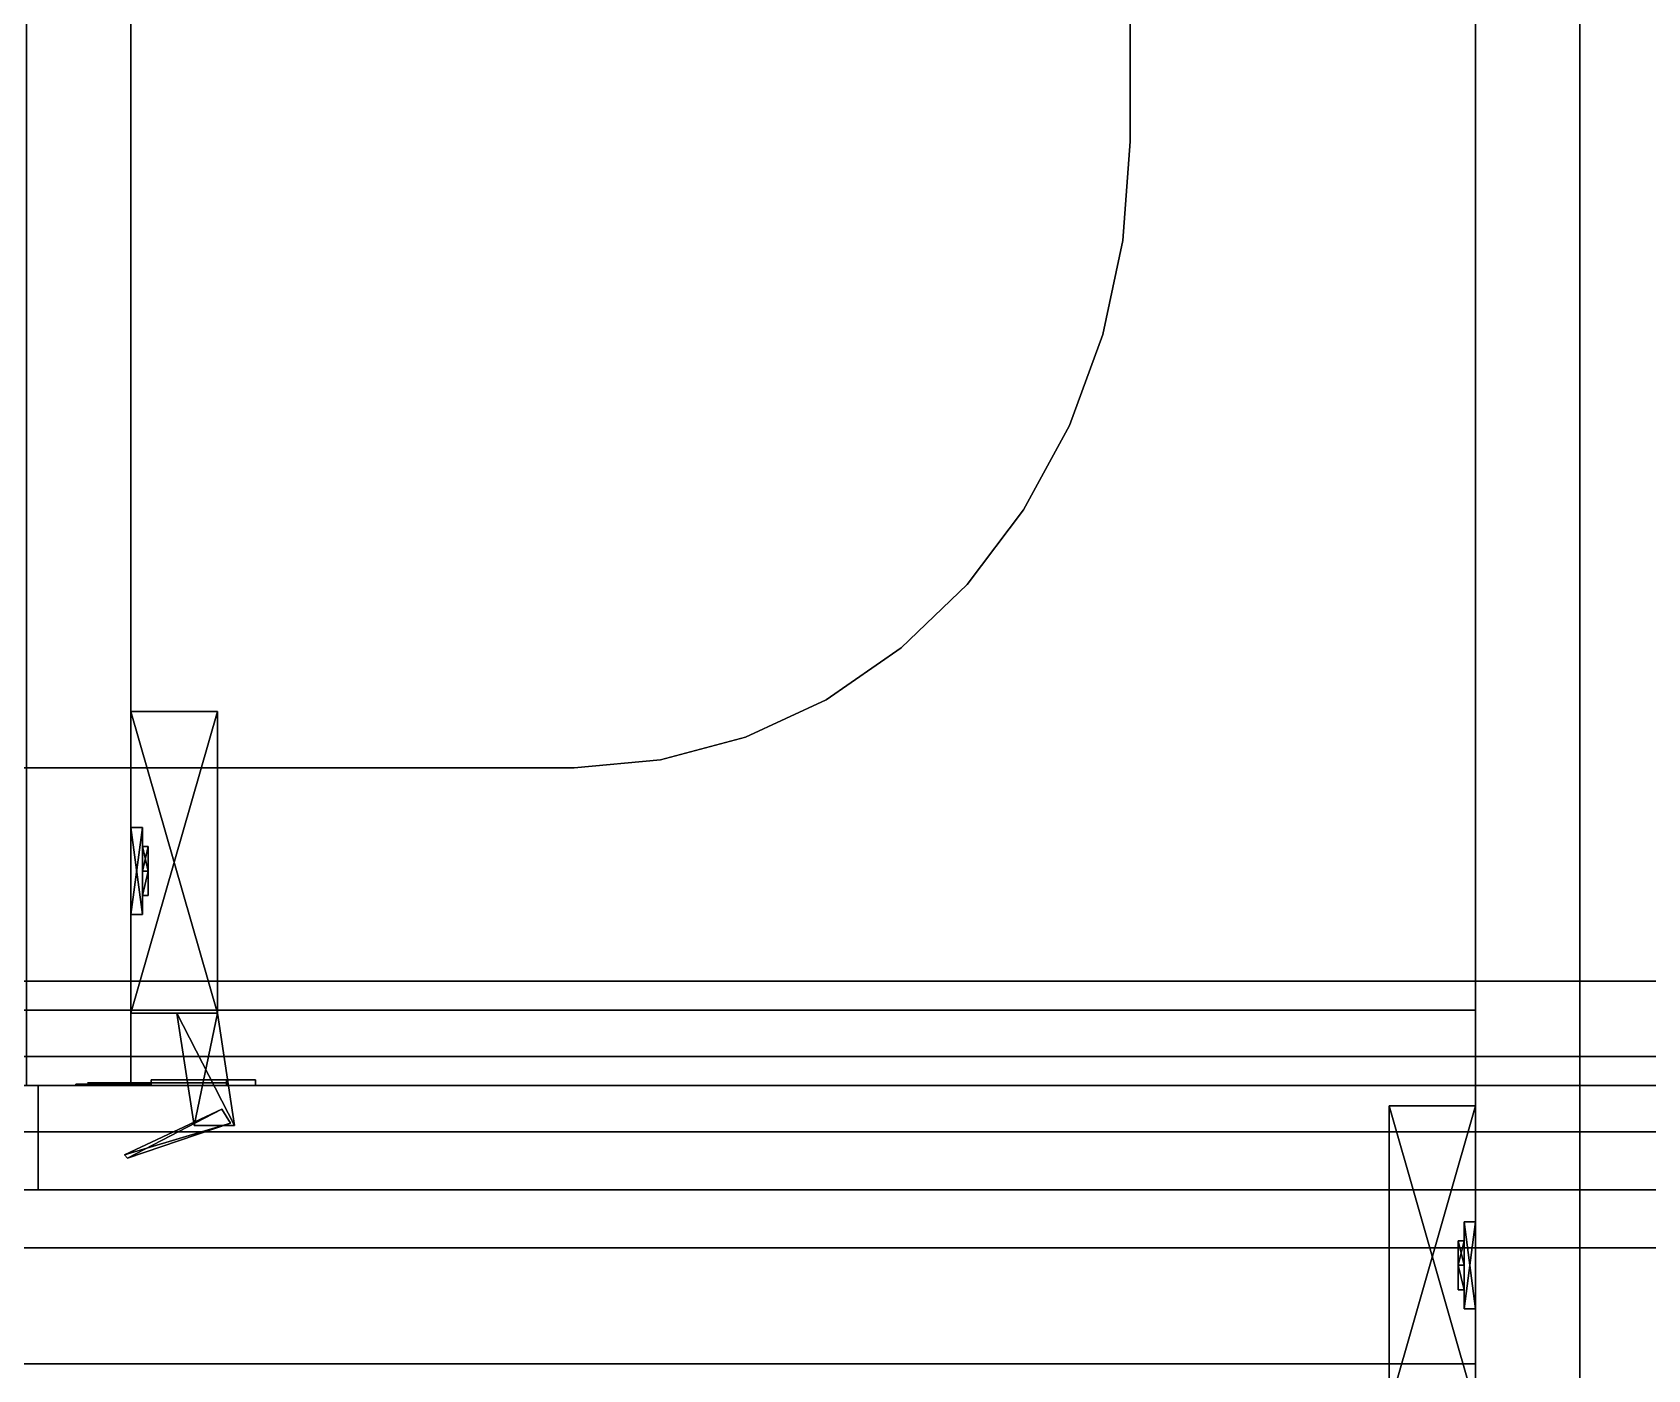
# Model space of a CAD drawing. Extents: x 0 to 6014, y -2453 to 0.
# Drawn here: x 3029 to 3307.7, y -804 to -573.3 of the extents above; entities that cross this region are included whole.
import ezdxf

# ---------------------------------------------------------------- set-up
doc = ezdxf.new("R2010")
doc.units = 0
for name, color, linetype in [('LAYER0', 7, 'CONTINUOUS'), ('LAYER1', 7, 'CONTINUOUS'), ('LAYER181', 254, 'CONTINUOUS'), ('LAYER217', 7, 'CONTINUOUS'), ('LAYER235', 7, 'CONTINUOUS'), ('LAYER236', 7, 'CONTINUOUS'), ('LAYER242', 28, 'CONTINUOUS'), ('LAYER243', 253, 'CONTINUOUS'), ('LAYER244', 28, 'CONTINUOUS'), ('LAYER245', 253, 'CONTINUOUS'), ('LAYER246', 254, 'CONTINUOUS'), ('LAYER26', 7, 'CONTINUOUS'), ('LAYER313', 254, 'CONTINUOUS'), ('LAYER315', 254, 'CONTINUOUS'), ('LAYER43', 7, 'CONTINUOUS'), ('LAYER44', 7, 'CONTINUOUS'), ('LAYER47', 253, 'CONTINUOUS'), ('LAYER49', 253, 'CONTINUOUS'), ('LAYER56', 7, 'CONTINUOUS'), ('LAYER57', 7, 'CONTINUOUS'), ('LAYER685', 7, 'CONTINUOUS'), ('LAYER686', 7, 'CONTINUOUS'), ('LAYER695', 7, 'CONTINUOUS')]:
    doc.layers.add(name, color=color, linetype=linetype)

msp = doc.modelspace()

# ---------------------------------------------------------------- linework, layer by layer
at = {"layer": 'LAYER0'}
for points, invisible_edges in [([(1510, -265), (4585, 0), (2107, -1840), (1510, -265)], 7), ([(1510, 0, 5), (2107, -1840, 5), (4585, 0, 5), (1510, 0, 5)], 3), ([(2107, -1840), (4585, 0), (2107, -2453), (2107, -1840)], 3), ([(2107, -2453), (4585, 0), (4585, -640), (2107, -2453)], 5), ([(4585, 0, 5), (2107, -1840, 5), (4585, -640, 5), (4585, 0, 5)], 3), ([(2107, -2453), (4585, -640), (6013.69, -2453), (2107, -2453)], 3), ([(2107, -1840, 5), (6013.69, -2453, 5), (4585, -640, 5), (2107, -1840, 5)], 7)]:
    msp.add_3dface(points, dxfattribs=dict(at, invisible_edges=invisible_edges))
at = {"layer": 'LAYER181', "invisible_edges": 1}
for points in [[(3646, -773, 912), (1660, -843, 912), (1660, -773, 912), (3646, -773, 912)], [(1660, -843, 912), (3646, -773, 912), (3646, -843, 912), (1660, -843, 912)], [(1660, -773, 937), (3646, -773, 912), (1660, -773, 912), (1660, -773, 937)], [(3646, -773, 912), (1660, -773, 937), (3646, -773, 937), (3646, -773, 912)], [(3646, -843, 937), (1660, -773, 937), (1660, -843, 937), (3646, -843, 937)], [(1660, -773, 937), (3646, -843, 937), (3646, -773, 937), (1660, -773, 937)]]:
    msp.add_3dface(points, dxfattribs=at)
at = {"layer": 'LAYER217', "invisible_edges": 1}
for points in [[(3028, -150, 1943), (3046, -755, 1943), (3028, -755, 1943), (3028, -150, 1943)], [(3046, -755, 1943), (3028, -150, 1943), (3046, -150, 1943), (3046, -755, 1943)], [(3046, -150, 2293), (3028, -755, 2293), (3046, -755, 2293), (3046, -150, 2293)], [(3028, -755, 2293), (3046, -150, 2293), (3028, -150, 2293), (3028, -755, 2293)], [(3046, -150, 2293), (3046, -755, 1943), (3046, -150, 1943), (3046, -150, 2293)], [(3046, -755, 1943), (3046, -150, 2293), (3046, -755, 2293), (3046, -755, 1943)], [(3028, -755, 2293), (3046, -755, 1943), (3046, -755, 2293), (3028, -755, 2293)], [(3046, -755, 1943), (3028, -755, 2293), (3028, -755, 1943), (3046, -755, 1943)]]:
    msp.add_3dface(points, dxfattribs=at)
at = {"layer": 'LAYER235', "invisible_edges": 1}
for points in [[(3628, -150, 1944), (3046, -755, 1944), (3046, -150, 1944), (3628, -150, 1944)], [(3046, -755, 1944), (3628, -150, 1944), (3628, -755, 1944), (3046, -755, 1944)], [(3046, -150, 1962), (3046, -755, 1944), (3046, -755, 1962), (3046, -150, 1962)], [(3046, -755, 1944), (3046, -150, 1962), (3046, -150, 1944), (3046, -755, 1944)], [(3628, -755, 1962), (3046, -150, 1962), (3046, -755, 1962), (3628, -755, 1962)], [(3046, -150, 1962), (3628, -755, 1962), (3628, -150, 1962), (3046, -150, 1962)], [(3628, -755, 1962), (3046, -755, 1944), (3628, -755, 1944), (3628, -755, 1962)], [(3046, -755, 1944), (3628, -755, 1962), (3046, -755, 1962), (3046, -755, 1944)]]:
    msp.add_3dface(points, dxfattribs=at)
at = {"layer": 'LAYER236', "invisible_edges": 1}
for points in [[(3046, -150, 2292), (3628, -755, 2292), (3628, -150, 2292), (3046, -150, 2292)], [(3628, -755, 2292), (3046, -150, 2292), (3046, -755, 2292), (3628, -755, 2292)], [(3046, -150, 2292), (3046, -755, 2274), (3046, -755, 2292), (3046, -150, 2292)], [(3046, -755, 2274), (3046, -150, 2292), (3046, -150, 2274), (3046, -755, 2274)], [(3046, -755, 2274), (3628, -150, 2274), (3628, -755, 2274), (3046, -755, 2274)], [(3628, -150, 2274), (3046, -755, 2274), (3046, -150, 2274), (3628, -150, 2274)], [(3046, -755, 2274), (3628, -755, 2292), (3046, -755, 2292), (3046, -755, 2274)], [(3628, -755, 2292), (3046, -755, 2274), (3628, -755, 2274), (3628, -755, 2292)]]:
    msp.add_3dface(points, dxfattribs=at)
at = {"layer": 'LAYER242'}
for points, invisible_edges in [([(3037.49, -754.75, 2041.025), (3036.5, -754.75, 2046), (3038.5, -754.75, 2046), (3038.5, -754.75, 2040.5)], 10), ([(3036.5, -754.75, 2046), (3037.49, -754.75, 2050.975), (3038.5, -754.75, 2051.5), (3038.5, -754.75, 2046)], 10), ([(3040.308, -754.75, 2036.808), (3037.49, -754.75, 2041.025), (3038.5, -754.75, 2040.5), (3042, -754.75, 2040.5)], 10), ([(3037.49, -754.75, 2050.975), (3040.308, -754.75, 2055.192), (3042, -754.75, 2051.5), (3038.5, -754.75, 2051.5)], 10), ([(3038.5, -754.5, 2051.5), (3038.5, -754.5, 2040.5), (3045.5, -754.5, 2040.5), (3045.291, -754.5, 2051.317)], 4), ([(3044.525, -754.75, 2033.99), (3040.308, -754.75, 2036.808), (3042, -754.75, 2040.5), (3045.5, -754.75, 2040.5)], 10), ([(3040.308, -754.75, 2055.192), (3044.525, -754.75, 2058.01), (3045.5, -754.75, 2051.5), (3042, -754.75, 2051.5)], 10), ([(3049.5, -754.75, 2033), (3044.525, -754.75, 2033.99), (3045.5, -754.75, 2040.5), (3049.5, -754.75, 2037)], 2), ([(3044.525, -754.75, 2058.01), (3049.5, -754.75, 2059), (3049.5, -754.75, 2055), (3045.5, -754.75, 2051.5)], 8), ([(3045.291, -754.5, 2051.317), (3045.5, -754.5, 2040.5), (3049.5, -754.5, 2037), (3049.5, -754.5, 2055)], 5), ([(3067.5, -754, 2025), (3062.5, -754, 2037), (3049.5, -754, 2037), (3049.5, -754, 2025)], 1), ([(3067.5, -754, 2067), (3062.5, -754, 2055), (3049.5, -754, 2055), (3049.5, -754, 2067)], 1), ([(3049.5, -754.5, 2055), (3049.5, -754.5, 2037), (3062.5, -754.5, 2037), (3062.5, -754.5, 2055)], 1), ([(3067.5, -754, 2067), (3067.5, -754, 2025), (3062.5, -754, 2037), (3062.5, -754, 2055)], 10)]:
    msp.add_3dface(points, dxfattribs=dict(at, invisible_edges=invisible_edges))
for points in [[(3067.5, -754, 2025), (3049.5, -754, 2025), (3049.5, -754, 2025), (3067.5, -754, 2025)], [(3067.5, -754, 2067), (3049.5, -754, 2067), (3049.5, -754, 2067), (3067.5, -754, 2067)], [(3062.5, -754, 2037), (3062.5, -755, 2037), (3049.5, -755, 2037), (3049.5, -754, 2037)], [(3049.5, -754, 2037), (3049.5, -755, 2037), (3049.5, -755, 2025), (3049.5, -754, 2025)], [(3049.5, -754, 2025), (3049.5, -755, 2025), (3067.5, -755, 2025), (3067.5, -754, 2025)], [(3062.5, -754, 2055), (3062.5, -755, 2055), (3049.5, -755, 2055), (3049.5, -754, 2055)], [(3049.5, -754, 2055), (3049.5, -755, 2055), (3049.5, -755, 2067), (3049.5, -754, 2067)], [(3049.5, -754, 2067), (3049.5, -755, 2067), (3067.5, -755, 2067), (3067.5, -754, 2067)], [(3049.5, -755, 2037), (3049.5, -755, 2025), (3049.5, -755, 2037)], [(3049.5, -755, 2055), (3049.5, -755, 2067), (3049.5, -755, 2055)], [(3067.5, -755, 2025), (3049.5, -755, 2025), (3049.5, -755, 2067), (3067.5, -755, 2067)], [(3062.5, -754, 2037), (3062.5, -755, 2037), (3062.5, -755, 2055), (3062.5, -754, 2055)], [(3062.5, -755, 2037), (3062.5, -755, 2055), (3062.5, -755, 2037)], [(3067.5, -754, 2067), (3067.5, -755, 2067), (3067.5, -754, 2067)], [(3067.5, -755, 2025), (3067.5, -755, 2067), (3067.5, -754, 2067), (3067.5, -754, 2025)]]:
    msp.add_3dface(points, dxfattribs=at)
at = {"layer": 'LAYER243'}
for points in [[(3046, -690.5, 2039.217), (3060.921, -742.5, 2039.217), (3046, -742.5, 2039.217), (3046, -690.5, 2039.217)], [(3060.921, -690.5, 2039.217), (3060.921, -742.5, 2039.217), (3046, -690.5, 2039.217), (3060.921, -690.5, 2039.217)], [(3046, -690.5, 2052.783), (3060.921, -690.5, 2039.217), (3046, -690.5, 2039.217), (3046, -690.5, 2052.783)], [(3060.921, -690.5, 2052.783), (3060.921, -690.5, 2039.217), (3046, -690.5, 2052.783), (3060.921, -690.5, 2052.783)], [(3046, -742.5, 2052.783), (3060.921, -690.5, 2052.783), (3046, -690.5, 2052.783), (3046, -742.5, 2052.783)], [(3060.921, -742.5, 2052.783), (3060.921, -690.5, 2052.783), (3046, -742.5, 2052.783), (3060.921, -742.5, 2052.783)], [(3060.921, -690.5, 2039.217), (3060.921, -742.5, 2052.783), (3060.921, -742.5, 2039.217), (3060.921, -690.5, 2039.217)], [(3060.921, -690.5, 2052.783), (3060.921, -742.5, 2052.783), (3060.921, -690.5, 2039.217), (3060.921, -690.5, 2052.783)], [(3046, -710.5, 2072), (3046, -725.5, 2072), (3047.99, -725.5, 2072), (3046, -710.5, 2072)], [(3047.99, -710.5, 2072), (3046, -710.5, 2072), (3047.99, -725.5, 2072), (3047.99, -710.5, 2072)], [(3046, -710.5, 2020), (3046, -710.5, 2072), (3047.99, -710.5, 2072), (3046, -710.5, 2020)], [(3047.99, -710.5, 2020), (3046, -710.5, 2020), (3047.99, -710.5, 2072), (3047.99, -710.5, 2020)], [(3046, -725.5, 2020), (3046, -710.5, 2020), (3047.99, -710.5, 2020), (3046, -725.5, 2020)], [(3047.99, -725.5, 2020), (3046, -725.5, 2020), (3047.99, -710.5, 2020), (3047.99, -725.5, 2020)], [(3047.99, -710.5, 2072), (3047.99, -725.5, 2072), (3047.99, -725.5, 2020), (3047.99, -710.5, 2072)], [(3047.99, -710.5, 2020), (3047.99, -710.5, 2072), (3047.99, -725.5, 2020), (3047.99, -710.5, 2020)], [(3047.99, -718, 2059.291), (3048.984, -713.7573, 2064.087), (3048.984, -718, 2059.291), (3047.99, -718, 2059.291)], [(3047.99, -713.7573, 2064.087), (3048.984, -713.7573, 2064.087), (3047.99, -718, 2059.291), (3047.99, -713.7573, 2064.087)], [(3047.99, -713.7573, 2064.087), (3048.984, -718, 2068.883), (3048.984, -713.7573, 2064.087), (3047.99, -713.7573, 2064.087)], [(3047.99, -718, 2068.883), (3048.984, -718, 2068.883), (3047.99, -713.7573, 2064.087), (3047.99, -718, 2068.883)], [(3047.99, -718, 2059.291), (3047.99, -713.7573, 2064.087), (3047.99, -718, 2068.883), (3047.99, -718, 2059.291)], [(3047.99, -718, 2023.117), (3048.984, -713.7573, 2027.913), (3048.984, -718, 2023.117), (3047.99, -718, 2023.117)], [(3047.99, -713.7573, 2027.913), (3048.984, -713.7573, 2027.913), (3047.99, -718, 2023.117), (3047.99, -713.7573, 2027.913)], [(3047.99, -713.7573, 2027.913), (3048.984, -718, 2032.709), (3048.984, -713.7573, 2027.913), (3047.99, -713.7573, 2027.913)], [(3047.99, -718, 2032.709), (3048.984, -718, 2032.709), (3047.99, -713.7573, 2027.913), (3047.99, -718, 2032.709)], [(3047.99, -718, 2023.117), (3047.99, -713.7573, 2027.913), (3047.99, -718, 2032.709), (3047.99, -718, 2023.117)], [(3048.984, -722.2427, 2064.087), (3048.984, -713.7573, 2064.087), (3048.984, -718, 2068.883), (3048.984, -722.2427, 2064.087)], [(3048.984, -718, 2059.291), (3048.984, -713.7573, 2064.087), (3048.984, -722.2427, 2064.087), (3048.984, -718, 2059.291)], [(3048.984, -722.2427, 2027.913), (3048.984, -713.7573, 2027.913), (3048.984, -718, 2032.709), (3048.984, -722.2427, 2027.913)], [(3048.984, -718, 2023.117), (3048.984, -713.7573, 2027.913), (3048.984, -722.2427, 2027.913), (3048.984, -718, 2023.117)], [(3047.99, -722.2427, 2064.087), (3048.984, -718, 2059.291), (3048.984, -722.2427, 2064.087), (3047.99, -722.2427, 2064.087)], [(3047.99, -718, 2059.291), (3048.984, -718, 2059.291), (3047.99, -722.2427, 2064.087), (3047.99, -718, 2059.291)], [(3047.99, -722.2427, 2064.087), (3047.99, -718, 2059.291), (3047.99, -718, 2068.883), (3047.99, -722.2427, 2064.087)], [(3047.99, -722.2427, 2064.087), (3048.984, -718, 2068.883), (3047.99, -718, 2068.883), (3047.99, -722.2427, 2064.087)], [(3048.984, -722.2427, 2064.087), (3048.984, -718, 2068.883), (3047.99, -722.2427, 2064.087), (3048.984, -722.2427, 2064.087)], [(3047.99, -722.2427, 2027.913), (3048.984, -718, 2023.117), (3048.984, -722.2427, 2027.913), (3047.99, -722.2427, 2027.913)], [(3047.99, -718, 2023.117), (3048.984, -718, 2023.117), (3047.99, -722.2427, 2027.913), (3047.99, -718, 2023.117)], [(3047.99, -722.2427, 2027.913), (3047.99, -718, 2023.117), (3047.99, -718, 2032.709), (3047.99, -722.2427, 2027.913)], [(3047.99, -722.2427, 2027.913), (3048.984, -718, 2032.709), (3047.99, -718, 2032.709), (3047.99, -722.2427, 2027.913)], [(3048.984, -722.2427, 2027.913), (3048.984, -718, 2032.709), (3047.99, -722.2427, 2027.913), (3048.984, -722.2427, 2027.913)], [(3047.99, -725.5, 2072), (3046, -725.5, 2072), (3046, -725.5, 2020), (3047.99, -725.5, 2072)], [(3047.99, -725.5, 2020), (3047.99, -725.5, 2072), (3046, -725.5, 2020), (3047.99, -725.5, 2020)], [(3053.958, -742.5, 2039.217), (3063.906, -761.8654, 2039.217), (3056.942, -761.8654, 2039.217), (3053.958, -742.5, 2039.217)], [(3060.921, -742.5, 2039.217), (3063.906, -761.8654, 2039.217), (3053.958, -742.5, 2039.217), (3060.921, -742.5, 2039.217)], [(3056.942, -761.8654, 2052.783), (3060.921, -742.5, 2052.783), (3053.958, -742.5, 2052.783), (3056.942, -761.8654, 2052.783)], [(3063.906, -761.8654, 2052.783), (3060.921, -742.5, 2052.783), (3056.942, -761.8654, 2052.783), (3063.906, -761.8654, 2052.783)], [(3060.921, -742.5, 2039.217), (3063.906, -761.8654, 2052.783), (3063.906, -761.8654, 2039.217), (3060.921, -742.5, 2039.217)], [(3060.921, -742.5, 2052.783), (3063.906, -761.8654, 2052.783), (3060.921, -742.5, 2039.217), (3060.921, -742.5, 2052.783)], [(3061.692, -759.0753, 2040.348), (3045.409, -767.5, 2040.348), (3044.918, -766.9226, 2040.348), (3061.692, -759.0753, 2040.348)], [(3044.918, -766.9226, 2051.652), (3063.182, -761.4556, 2051.652), (3061.692, -759.0753, 2051.652), (3044.918, -766.9226, 2051.652)], [(3063.182, -761.4556, 2040.348), (3045.409, -767.5, 2040.348), (3061.692, -759.0753, 2040.348), (3063.182, -761.4556, 2040.348)], [(3045.409, -767.5, 2051.652), (3063.182, -761.4556, 2051.652), (3044.918, -766.9226, 2051.652), (3045.409, -767.5, 2051.652)], [(3063.182, -761.4556, 2040.348), (3045.409, -767.5, 2051.652), (3045.409, -767.5, 2040.348), (3063.182, -761.4556, 2040.348)], [(3063.182, -761.4556, 2051.652), (3045.409, -767.5, 2051.652), (3063.182, -761.4556, 2040.348), (3063.182, -761.4556, 2051.652)]]:
    msp.add_3dface(points, dxfattribs=at)
at = {"layer": 'LAYER244'}
for points, invisible_edges in [([(3037.49, -754.75, 2185.025), (3036.5, -754.75, 2190), (3038.5, -754.75, 2190), (3038.5, -754.75, 2184.5)], 10), ([(3036.5, -754.75, 2190), (3037.49, -754.75, 2194.975), (3038.5, -754.75, 2195.5), (3038.5, -754.75, 2190)], 10), ([(3040.308, -754.75, 2180.808), (3037.49, -754.75, 2185.025), (3038.5, -754.75, 2184.5), (3042, -754.75, 2184.5)], 10), ([(3037.49, -754.75, 2194.975), (3040.308, -754.75, 2199.192), (3042, -754.75, 2195.5), (3038.5, -754.75, 2195.5)], 10), ([(3038.5, -754.5, 2195.5), (3038.5, -754.5, 2184.5), (3045.5, -754.5, 2184.5), (3045.291, -754.5, 2195.317)], 4), ([(3044.525, -754.75, 2177.99), (3040.308, -754.75, 2180.808), (3042, -754.75, 2184.5), (3045.5, -754.75, 2184.5)], 10), ([(3040.308, -754.75, 2199.192), (3044.525, -754.75, 2202.01), (3045.5, -754.75, 2195.5), (3042, -754.75, 2195.5)], 10), ([(3049.5, -754.75, 2177), (3044.525, -754.75, 2177.99), (3045.5, -754.75, 2184.5), (3049.5, -754.75, 2181)], 2), ([(3044.525, -754.75, 2202.01), (3049.5, -754.75, 2203), (3049.5, -754.75, 2199), (3045.5, -754.75, 2195.5)], 8), ([(3045.291, -754.5, 2195.317), (3045.5, -754.5, 2184.5), (3049.5, -754.5, 2181), (3049.5, -754.5, 2199)], 5), ([(3067.5, -754, 2169), (3062.5, -754, 2181), (3049.5, -754, 2181), (3049.5, -754, 2169)], 1), ([(3067.5, -754, 2211), (3062.5, -754, 2199), (3049.5, -754, 2199), (3049.5, -754, 2211)], 1), ([(3049.5, -754.5, 2199), (3049.5, -754.5, 2181), (3062.5, -754.5, 2181), (3062.5, -754.5, 2199)], 1), ([(3067.5, -754, 2211), (3067.5, -754, 2169), (3062.5, -754, 2181), (3062.5, -754, 2199)], 10)]:
    msp.add_3dface(points, dxfattribs=dict(at, invisible_edges=invisible_edges))
for points in [[(3067.5, -754, 2169), (3049.5, -754, 2169), (3049.5, -754, 2169), (3067.5, -754, 2169)], [(3067.5, -754, 2211), (3049.5, -754, 2211), (3049.5, -754, 2211), (3067.5, -754, 2211)], [(3062.5, -754, 2181), (3062.5, -755, 2181), (3049.5, -755, 2181), (3049.5, -754, 2181)], [(3049.5, -754, 2181), (3049.5, -755, 2181), (3049.5, -755, 2169), (3049.5, -754, 2169)], [(3049.5, -754, 2169), (3049.5, -755, 2169), (3067.5, -755, 2169), (3067.5, -754, 2169)], [(3062.5, -754, 2199), (3062.5, -755, 2199), (3049.5, -755, 2199), (3049.5, -754, 2199)], [(3049.5, -754, 2199), (3049.5, -755, 2199), (3049.5, -755, 2211), (3049.5, -754, 2211)], [(3049.5, -754, 2211), (3049.5, -755, 2211), (3067.5, -755, 2211), (3067.5, -754, 2211)], [(3049.5, -755, 2181), (3049.5, -755, 2169), (3049.5, -755, 2181)], [(3049.5, -755, 2199), (3049.5, -755, 2211), (3049.5, -755, 2199)], [(3067.5, -755, 2169), (3049.5, -755, 2169), (3049.5, -755, 2211), (3067.5, -755, 2211)], [(3062.5, -754, 2181), (3062.5, -755, 2181), (3062.5, -755, 2199), (3062.5, -754, 2199)], [(3062.5, -755, 2181), (3062.5, -755, 2199), (3062.5, -755, 2181)], [(3067.5, -754, 2211), (3067.5, -755, 2211), (3067.5, -754, 2211)], [(3067.5, -755, 2169), (3067.5, -755, 2211), (3067.5, -754, 2211), (3067.5, -754, 2169)]]:
    msp.add_3dface(points, dxfattribs=at)
at = {"layer": 'LAYER245'}
for points in [[(3046, -690.5, 2183.217), (3060.921, -742.5, 2183.217), (3046, -742.5, 2183.217), (3046, -690.5, 2183.217)], [(3060.921, -690.5, 2183.217), (3060.921, -742.5, 2183.217), (3046, -690.5, 2183.217), (3060.921, -690.5, 2183.217)], [(3046, -690.5, 2196.783), (3060.921, -690.5, 2183.217), (3046, -690.5, 2183.217), (3046, -690.5, 2196.783)], [(3060.921, -690.5, 2196.783), (3060.921, -690.5, 2183.217), (3046, -690.5, 2196.783), (3060.921, -690.5, 2196.783)], [(3046, -742.5, 2196.783), (3060.921, -690.5, 2196.783), (3046, -690.5, 2196.783), (3046, -742.5, 2196.783)], [(3060.921, -742.5, 2196.783), (3060.921, -690.5, 2196.783), (3046, -742.5, 2196.783), (3060.921, -742.5, 2196.783)], [(3060.921, -690.5, 2183.217), (3060.921, -742.5, 2196.783), (3060.921, -742.5, 2183.217), (3060.921, -690.5, 2183.217)], [(3060.921, -690.5, 2196.783), (3060.921, -742.5, 2196.783), (3060.921, -690.5, 2183.217), (3060.921, -690.5, 2196.783)], [(3046, -710.5, 2216), (3046, -725.5, 2216), (3047.99, -725.5, 2216), (3046, -710.5, 2216)], [(3047.99, -710.5, 2216), (3046, -710.5, 2216), (3047.99, -725.5, 2216), (3047.99, -710.5, 2216)], [(3046, -710.5, 2164), (3046, -710.5, 2216), (3047.99, -710.5, 2216), (3046, -710.5, 2164)], [(3047.99, -710.5, 2164), (3046, -710.5, 2164), (3047.99, -710.5, 2216), (3047.99, -710.5, 2164)], [(3046, -725.5, 2164), (3046, -710.5, 2164), (3047.99, -710.5, 2164), (3046, -725.5, 2164)], [(3047.99, -725.5, 2164), (3046, -725.5, 2164), (3047.99, -710.5, 2164), (3047.99, -725.5, 2164)], [(3047.99, -710.5, 2216), (3047.99, -725.5, 2216), (3047.99, -725.5, 2164), (3047.99, -710.5, 2216)], [(3047.99, -710.5, 2164), (3047.99, -710.5, 2216), (3047.99, -725.5, 2164), (3047.99, -710.5, 2164)], [(3047.99, -718, 2203.291), (3048.984, -713.7573, 2208.087), (3048.984, -718, 2203.291), (3047.99, -718, 2203.291)], [(3047.99, -713.7573, 2208.087), (3048.984, -713.7573, 2208.087), (3047.99, -718, 2203.291), (3047.99, -713.7573, 2208.087)], [(3047.99, -713.7573, 2208.087), (3048.984, -718, 2212.883), (3048.984, -713.7573, 2208.087), (3047.99, -713.7573, 2208.087)], [(3047.99, -718, 2212.883), (3048.984, -718, 2212.883), (3047.99, -713.7573, 2208.087), (3047.99, -718, 2212.883)], [(3047.99, -718, 2203.291), (3047.99, -713.7573, 2208.087), (3047.99, -718, 2212.883), (3047.99, -718, 2203.291)], [(3047.99, -718, 2167.117), (3048.984, -713.7573, 2171.913), (3048.984, -718, 2167.117), (3047.99, -718, 2167.117)], [(3047.99, -713.7573, 2171.913), (3048.984, -713.7573, 2171.913), (3047.99, -718, 2167.117), (3047.99, -713.7573, 2171.913)], [(3047.99, -713.7573, 2171.913), (3048.984, -718, 2176.709), (3048.984, -713.7573, 2171.913), (3047.99, -713.7573, 2171.913)], [(3047.99, -718, 2176.709), (3048.984, -718, 2176.709), (3047.99, -713.7573, 2171.913), (3047.99, -718, 2176.709)], [(3047.99, -718, 2167.117), (3047.99, -713.7573, 2171.913), (3047.99, -718, 2176.709), (3047.99, -718, 2167.117)], [(3048.984, -722.2427, 2208.087), (3048.984, -713.7573, 2208.087), (3048.984, -718, 2212.883), (3048.984, -722.2427, 2208.087)], [(3048.984, -718, 2203.291), (3048.984, -713.7573, 2208.087), (3048.984, -722.2427, 2208.087), (3048.984, -718, 2203.291)], [(3048.984, -722.2427, 2171.913), (3048.984, -713.7573, 2171.913), (3048.984, -718, 2176.709), (3048.984, -722.2427, 2171.913)], [(3048.984, -718, 2167.117), (3048.984, -713.7573, 2171.913), (3048.984, -722.2427, 2171.913), (3048.984, -718, 2167.117)], [(3047.99, -722.2427, 2208.087), (3048.984, -718, 2203.291), (3048.984, -722.2427, 2208.087), (3047.99, -722.2427, 2208.087)], [(3047.99, -718, 2203.291), (3048.984, -718, 2203.291), (3047.99, -722.2427, 2208.087), (3047.99, -718, 2203.291)], [(3047.99, -722.2427, 2208.087), (3047.99, -718, 2203.291), (3047.99, -718, 2212.883), (3047.99, -722.2427, 2208.087)], [(3047.99, -722.2427, 2208.087), (3048.984, -718, 2212.883), (3047.99, -718, 2212.883), (3047.99, -722.2427, 2208.087)], [(3048.984, -722.2427, 2208.087), (3048.984, -718, 2212.883), (3047.99, -722.2427, 2208.087), (3048.984, -722.2427, 2208.087)], [(3047.99, -722.2427, 2171.913), (3048.984, -718, 2167.117), (3048.984, -722.2427, 2171.913), (3047.99, -722.2427, 2171.913)], [(3047.99, -718, 2167.117), (3048.984, -718, 2167.117), (3047.99, -722.2427, 2171.913), (3047.99, -718, 2167.117)], [(3047.99, -722.2427, 2171.913), (3047.99, -718, 2167.117), (3047.99, -718, 2176.709), (3047.99, -722.2427, 2171.913)], [(3047.99, -722.2427, 2171.913), (3048.984, -718, 2176.709), (3047.99, -718, 2176.709), (3047.99, -722.2427, 2171.913)], [(3048.984, -722.2427, 2171.913), (3048.984, -718, 2176.709), (3047.99, -722.2427, 2171.913), (3048.984, -722.2427, 2171.913)], [(3047.99, -725.5, 2216), (3046, -725.5, 2216), (3046, -725.5, 2164), (3047.99, -725.5, 2216)], [(3047.99, -725.5, 2164), (3047.99, -725.5, 2216), (3046, -725.5, 2164), (3047.99, -725.5, 2164)], [(3053.958, -742.5, 2183.217), (3063.906, -761.8654, 2183.217), (3056.942, -761.8654, 2183.217), (3053.958, -742.5, 2183.217)], [(3060.921, -742.5, 2183.217), (3063.906, -761.8654, 2183.217), (3053.958, -742.5, 2183.217), (3060.921, -742.5, 2183.217)], [(3056.942, -761.8654, 2196.783), (3060.921, -742.5, 2196.783), (3053.958, -742.5, 2196.783), (3056.942, -761.8654, 2196.783)], [(3063.906, -761.8654, 2196.783), (3060.921, -742.5, 2196.783), (3056.942, -761.8654, 2196.783), (3063.906, -761.8654, 2196.783)], [(3060.921, -742.5, 2183.217), (3063.906, -761.8654, 2196.783), (3063.906, -761.8654, 2183.217), (3060.921, -742.5, 2183.217)], [(3060.921, -742.5, 2196.783), (3063.906, -761.8654, 2196.783), (3060.921, -742.5, 2183.217), (3060.921, -742.5, 2196.783)], [(3061.692, -759.0753, 2184.348), (3045.409, -767.5, 2184.348), (3044.918, -766.9226, 2184.348), (3061.692, -759.0753, 2184.348)], [(3044.918, -766.9226, 2195.652), (3063.182, -761.4556, 2195.652), (3061.692, -759.0753, 2195.652), (3044.918, -766.9226, 2195.652)], [(3063.182, -761.4556, 2184.348), (3045.409, -767.5, 2184.348), (3061.692, -759.0753, 2184.348), (3063.182, -761.4556, 2184.348)], [(3045.409, -767.5, 2195.652), (3063.182, -761.4556, 2195.652), (3044.918, -766.9226, 2195.652), (3045.409, -767.5, 2195.652)], [(3063.182, -761.4556, 2184.348), (3045.409, -767.5, 2195.652), (3045.409, -767.5, 2184.348), (3063.182, -761.4556, 2184.348)], [(3063.182, -761.4556, 2195.652), (3045.409, -767.5, 2195.652), (3063.182, -761.4556, 2184.348), (3063.182, -761.4556, 2195.652)]]:
    msp.add_3dface(points, dxfattribs=at)
at = {"layer": 'LAYER246', "invisible_edges": 1}
for points in [[(3335.5, -755, 1918), (3030, -755, 2290), (3335.5, -755, 2290), (3335.5, -755, 1918)], [(3030, -755, 2290), (3335.5, -755, 1918), (3030, -755, 1918), (3030, -755, 2290)], [(3335.5, -755, 1918), (3030, -773, 1918), (3030, -755, 1918), (3335.5, -755, 1918)], [(3030, -773, 1918), (3335.5, -755, 1918), (3335.5, -773, 1918), (3030, -773, 1918)], [(3030, -773, 1918), (3030, -755, 2290), (3030, -755, 1918), (3030, -773, 1918)], [(3030, -755, 2290), (3030, -773, 1918), (3030, -773, 2290), (3030, -755, 2290)], [(3335.5, -773, 2290), (3030, -755, 2290), (3030, -773, 2290), (3335.5, -773, 2290)], [(3030, -755, 2290), (3335.5, -773, 2290), (3335.5, -755, 2290), (3030, -755, 2290)], [(3030, -773, 1918), (3335.5, -773, 2290), (3030, -773, 2290), (3030, -773, 1918)], [(3335.5, -773, 2290), (3030, -773, 1918), (3335.5, -773, 1918), (3335.5, -773, 2290)]]:
    msp.add_3dface(points, dxfattribs=at)
at = {"layer": 'LAYER26', "invisible_edges": 1}
for points in [[(3278, -150, 153), (3278, -823, 910), (3278, -150, 910), (3278, -150, 153)], [(3278, -823, 910), (3278, -150, 153), (3278, -823, 153), (3278, -823, 910)], [(3278, -150, 153), (3296, -823, 153), (3278, -823, 153), (3278, -150, 153)], [(3296, -823, 153), (3278, -150, 153), (3296, -150, 153), (3296, -823, 153)], [(3296, -150, 910), (3278, -823, 910), (3296, -823, 910), (3296, -150, 910)], [(3278, -823, 910), (3296, -150, 910), (3278, -150, 910), (3278, -823, 910)], [(3296, -823, 153), (3296, -150, 910), (3296, -823, 910), (3296, -823, 153)], [(3296, -150, 910), (3296, -823, 153), (3296, -150, 153), (3296, -150, 910)]]:
    msp.add_3dface(points, dxfattribs=at)
at = {"layer": 'LAYER313', "invisible_edges": 1}
for points in [[(3650, -737, 2363), (1678, -737, 2293), (1678, -737, 2363), (3650, -737, 2363)], [(1678, -737, 2293), (3650, -737, 2363), (3650, -737, 2293), (1678, -737, 2293)], [(3650, -755, 2293), (1678, -737, 2293), (3650, -737, 2293), (3650, -755, 2293)], [(1678, -737, 2293), (3650, -755, 2293), (1678, -755, 2293), (1678, -737, 2293)], [(1678, -755, 2363), (3650, -737, 2363), (1678, -737, 2363), (1678, -755, 2363)], [(3650, -737, 2363), (1678, -755, 2363), (3650, -755, 2363), (3650, -737, 2363)], [(3650, -755, 2293), (1678, -755, 2363), (1678, -755, 2293), (3650, -755, 2293)], [(1678, -755, 2363), (3650, -755, 2293), (3650, -755, 2363), (1678, -755, 2363)]]:
    msp.add_3dface(points, dxfattribs=at)
at = {"layer": 'LAYER315', "invisible_edges": 1}
for points in [[(3646, -505, 1925), (1678, -755, 1925), (1678, -505, 1925), (3646, -505, 1925)], [(1678, -755, 1925), (3646, -505, 1925), (3646, -755, 1925), (1678, -755, 1925)], [(3646, -755, 1943), (1678, -505, 1943), (1678, -755, 1943), (3646, -755, 1943)], [(1678, -505, 1943), (3646, -755, 1943), (3646, -505, 1943), (1678, -505, 1943)], [(3646, -755, 1943), (1678, -755, 1925), (3646, -755, 1925), (3646, -755, 1943)], [(1678, -755, 1925), (3646, -755, 1943), (1678, -755, 1943), (1678, -755, 1925)]]:
    msp.add_3dface(points, dxfattribs=at)
at = {"layer": 'LAYER43', "invisible_edges": 1}
for points in [[(3278, -150, 154), (2628, -823, 154), (2628, -150, 154), (3278, -150, 154)], [(2628, -823, 154), (3278, -150, 154), (3278, -823, 154), (2628, -823, 154)], [(3278, -823, 172), (2628, -150, 172), (2628, -823, 172), (3278, -823, 172)], [(2628, -150, 172), (3278, -823, 172), (3278, -150, 172), (2628, -150, 172)], [(3278, -150, 154), (3278, -823, 172), (3278, -823, 154), (3278, -150, 154)], [(3278, -823, 172), (3278, -150, 154), (3278, -150, 172), (3278, -823, 172)]]:
    msp.add_3dface(points, dxfattribs=at)
at = {"layer": 'LAYER44', "invisible_edges": 1}
for points in [[(3278, -742, 891.5), (2628, -822, 891.5), (2628, -742, 891.5), (3278, -742, 891.5)], [(2628, -822, 891.5), (3278, -742, 891.5), (3278, -822, 891.5), (2628, -822, 891.5)], [(2628, -742, 909.5), (3278, -742, 891.5), (2628, -742, 891.5), (2628, -742, 909.5)], [(3278, -742, 891.5), (2628, -742, 909.5), (3278, -742, 909.5), (3278, -742, 891.5)], [(3278, -822, 909.5), (2628, -742, 909.5), (2628, -822, 909.5), (3278, -822, 909.5)], [(2628, -742, 909.5), (3278, -822, 909.5), (3278, -742, 909.5), (2628, -742, 909.5)], [(3278, -742, 891.5), (3278, -822, 909.5), (3278, -822, 891.5), (3278, -742, 891.5)], [(3278, -822, 909.5), (3278, -742, 891.5), (3278, -742, 909.5), (3278, -822, 909.5)]]:
    msp.add_3dface(points, dxfattribs=at)
at = {"layer": 'LAYER47'}
for points in [[(3278, -810.5, 249.2174), (3263.079, -810.5, 249.2174), (3278, -758.5, 249.2174), (3278, -810.5, 249.2174)], [(3278, -758.5, 249.2174), (3263.079, -810.5, 249.2174), (3263.079, -758.5, 249.2174), (3278, -758.5, 249.2174)], [(3278, -758.5, 249.2174), (3263.079, -758.5, 249.2174), (3278, -758.5, 262.7826), (3278, -758.5, 249.2174)], [(3278, -758.5, 262.7826), (3263.079, -758.5, 249.2174), (3263.079, -758.5, 262.7826), (3278, -758.5, 262.7826)], [(3278, -758.5, 262.7826), (3263.079, -758.5, 262.7826), (3278, -810.5, 262.7826), (3278, -758.5, 262.7826)], [(3278, -810.5, 262.7826), (3263.079, -758.5, 262.7826), (3263.079, -810.5, 262.7826), (3278, -810.5, 262.7826)], [(3263.079, -810.5, 249.2174), (3263.079, -810.5, 262.7826), (3263.079, -758.5, 249.2174), (3263.079, -810.5, 249.2174)], [(3263.079, -758.5, 249.2174), (3263.079, -810.5, 262.7826), (3263.079, -758.5, 262.7826), (3263.079, -758.5, 249.2174)], [(3276.01, -793.5, 282), (3278, -793.5, 282), (3278, -778.5, 282), (3276.01, -793.5, 282)], [(3276.01, -793.5, 282), (3278, -778.5, 282), (3276.01, -778.5, 282), (3276.01, -793.5, 282)], [(3276.01, -778.5, 282), (3278, -778.5, 282), (3278, -778.5, 230), (3276.01, -778.5, 282)], [(3276.01, -778.5, 282), (3278, -778.5, 230), (3276.01, -778.5, 230), (3276.01, -778.5, 282)], [(3276.01, -778.5, 230), (3278, -778.5, 230), (3278, -793.5, 230), (3276.01, -778.5, 230)], [(3276.01, -778.5, 230), (3278, -793.5, 230), (3276.01, -793.5, 230), (3276.01, -778.5, 230)], [(3276.01, -793.5, 230), (3276.01, -793.5, 282), (3276.01, -778.5, 282), (3276.01, -793.5, 230)], [(3276.01, -793.5, 230), (3276.01, -778.5, 282), (3276.01, -778.5, 230), (3276.01, -793.5, 230)], [(3275.016, -786, 269.2909), (3275.016, -781.7573, 274.0869), (3276.01, -786, 269.2909), (3275.016, -786, 269.2909)], [(3276.01, -786, 269.2909), (3275.016, -781.7573, 274.0869), (3276.01, -781.7573, 274.0869), (3276.01, -786, 269.2909)], [(3275.016, -781.7573, 274.0869), (3275.016, -786, 278.883), (3276.01, -781.7573, 274.0869), (3275.016, -781.7573, 274.0869)], [(3276.01, -781.7573, 274.0869), (3275.016, -786, 278.883), (3276.01, -786, 278.883), (3276.01, -781.7573, 274.0869)], [(3275.016, -786, 278.883), (3275.016, -781.7573, 274.0869), (3275.016, -790.2427, 274.0869), (3275.016, -786, 278.883)], [(3275.016, -790.2427, 274.0869), (3275.016, -781.7573, 274.0869), (3275.016, -786, 269.2909), (3275.016, -790.2427, 274.0869)], [(3275.016, -786, 233.117), (3275.016, -781.7573, 237.913), (3276.01, -786, 233.117), (3275.016, -786, 233.117)], [(3276.01, -786, 233.117), (3275.016, -781.7573, 237.913), (3276.01, -781.7573, 237.913), (3276.01, -786, 233.117)], [(3275.016, -781.7573, 237.913), (3275.016, -786, 242.7091), (3276.01, -781.7573, 237.913), (3275.016, -781.7573, 237.913)], [(3276.01, -781.7573, 237.913), (3275.016, -786, 242.7091), (3276.01, -786, 242.7091), (3276.01, -781.7573, 237.913)], [(3275.016, -786, 242.7091), (3275.016, -781.7573, 237.913), (3275.016, -790.2427, 237.913), (3275.016, -786, 242.7091)], [(3275.016, -790.2427, 237.913), (3275.016, -781.7573, 237.913), (3275.016, -786, 233.117), (3275.016, -790.2427, 237.913)], [(3276.01, -786, 278.883), (3276.01, -781.7573, 274.0869), (3276.01, -786, 269.2909), (3276.01, -786, 278.883)], [(3276.01, -786, 242.7091), (3276.01, -781.7573, 237.913), (3276.01, -786, 233.117), (3276.01, -786, 242.7091)], [(3275.016, -790.2427, 274.0869), (3275.016, -786, 269.2909), (3276.01, -790.2427, 274.0869), (3275.016, -790.2427, 274.0869)], [(3276.01, -790.2427, 274.0869), (3275.016, -786, 269.2909), (3276.01, -786, 269.2909), (3276.01, -790.2427, 274.0869)], [(3276.01, -786, 278.883), (3275.016, -786, 278.883), (3276.01, -790.2427, 274.0869), (3276.01, -786, 278.883)], [(3276.01, -790.2427, 274.0869), (3275.016, -786, 278.883), (3275.016, -790.2427, 274.0869), (3276.01, -790.2427, 274.0869)], [(3275.016, -790.2427, 237.913), (3275.016, -786, 233.117), (3276.01, -790.2427, 237.913), (3275.016, -790.2427, 237.913)], [(3276.01, -790.2427, 237.913), (3275.016, -786, 233.117), (3276.01, -786, 233.117), (3276.01, -790.2427, 237.913)], [(3276.01, -786, 242.7091), (3275.016, -786, 242.7091), (3276.01, -790.2427, 237.913), (3276.01, -786, 242.7091)], [(3276.01, -790.2427, 237.913), (3275.016, -786, 242.7091), (3275.016, -790.2427, 237.913), (3276.01, -790.2427, 237.913)], [(3276.01, -786, 278.883), (3276.01, -786, 269.2909), (3276.01, -790.2427, 274.0869), (3276.01, -786, 278.883)], [(3276.01, -786, 242.7091), (3276.01, -786, 233.117), (3276.01, -790.2427, 237.913), (3276.01, -786, 242.7091)], [(3278, -793.5, 230), (3278, -793.5, 282), (3276.01, -793.5, 282), (3278, -793.5, 230)], [(3278, -793.5, 230), (3276.01, -793.5, 282), (3276.01, -793.5, 230), (3278, -793.5, 230)]]:
    msp.add_3dface(points, dxfattribs=at)
at = {"layer": 'LAYER49'}
for points in [[(3278, -810.5, 800.2174), (3263.079, -810.5, 800.2174), (3278, -758.5, 800.2174), (3278, -810.5, 800.2174)], [(3278, -758.5, 800.2174), (3263.079, -810.5, 800.2174), (3263.079, -758.5, 800.2174), (3278, -758.5, 800.2174)], [(3278, -758.5, 800.2174), (3263.079, -758.5, 800.2174), (3278, -758.5, 813.7826), (3278, -758.5, 800.2174)], [(3278, -758.5, 813.7826), (3263.079, -758.5, 800.2174), (3263.079, -758.5, 813.7826), (3278, -758.5, 813.7826)], [(3278, -758.5, 813.7826), (3263.079, -758.5, 813.7826), (3278, -810.5, 813.7826), (3278, -758.5, 813.7826)], [(3278, -810.5, 813.7826), (3263.079, -758.5, 813.7826), (3263.079, -810.5, 813.7826), (3278, -810.5, 813.7826)], [(3263.079, -810.5, 800.2174), (3263.079, -810.5, 813.7826), (3263.079, -758.5, 800.2174), (3263.079, -810.5, 800.2174)], [(3263.079, -758.5, 800.2174), (3263.079, -810.5, 813.7826), (3263.079, -758.5, 813.7826), (3263.079, -758.5, 800.2174)], [(3276.01, -793.5, 833), (3278, -793.5, 833), (3278, -778.5, 833), (3276.01, -793.5, 833)], [(3276.01, -793.5, 833), (3278, -778.5, 833), (3276.01, -778.5, 833), (3276.01, -793.5, 833)], [(3276.01, -778.5, 833), (3278, -778.5, 833), (3278, -778.5, 781), (3276.01, -778.5, 833)], [(3276.01, -778.5, 833), (3278, -778.5, 781), (3276.01, -778.5, 781), (3276.01, -778.5, 833)], [(3276.01, -778.5, 781), (3278, -778.5, 781), (3278, -793.5, 781), (3276.01, -778.5, 781)], [(3276.01, -778.5, 781), (3278, -793.5, 781), (3276.01, -793.5, 781), (3276.01, -778.5, 781)], [(3276.01, -793.5, 781), (3276.01, -793.5, 833), (3276.01, -778.5, 833), (3276.01, -793.5, 781)], [(3276.01, -793.5, 781), (3276.01, -778.5, 833), (3276.01, -778.5, 781), (3276.01, -793.5, 781)], [(3275.016, -786, 820.291), (3275.016, -781.7573, 825.087), (3276.01, -786, 820.291), (3275.016, -786, 820.291)], [(3276.01, -786, 820.291), (3275.016, -781.7573, 825.087), (3276.01, -781.7573, 825.087), (3276.01, -786, 820.291)], [(3275.016, -781.7573, 825.087), (3275.016, -786, 829.883), (3276.01, -781.7573, 825.087), (3275.016, -781.7573, 825.087)], [(3276.01, -781.7573, 825.087), (3275.016, -786, 829.883), (3276.01, -786, 829.883), (3276.01, -781.7573, 825.087)], [(3275.016, -786, 829.883), (3275.016, -781.7573, 825.087), (3275.016, -790.2427, 825.087), (3275.016, -786, 829.883)], [(3275.016, -790.2427, 825.087), (3275.016, -781.7573, 825.087), (3275.016, -786, 820.291), (3275.016, -790.2427, 825.087)], [(3275.016, -786, 784.117), (3275.016, -781.7573, 788.913), (3276.01, -786, 784.117), (3275.016, -786, 784.117)], [(3276.01, -786, 784.117), (3275.016, -781.7573, 788.913), (3276.01, -781.7573, 788.913), (3276.01, -786, 784.117)], [(3275.016, -781.7573, 788.913), (3275.016, -786, 793.709), (3276.01, -781.7573, 788.913), (3275.016, -781.7573, 788.913)], [(3276.01, -781.7573, 788.913), (3275.016, -786, 793.709), (3276.01, -786, 793.709), (3276.01, -781.7573, 788.913)], [(3275.016, -786, 793.709), (3275.016, -781.7573, 788.913), (3275.016, -790.2427, 788.913), (3275.016, -786, 793.709)], [(3275.016, -790.2427, 788.913), (3275.016, -781.7573, 788.913), (3275.016, -786, 784.117), (3275.016, -790.2427, 788.913)], [(3276.01, -786, 829.883), (3276.01, -781.7573, 825.087), (3276.01, -786, 820.291), (3276.01, -786, 829.883)], [(3276.01, -786, 793.709), (3276.01, -781.7573, 788.913), (3276.01, -786, 784.117), (3276.01, -786, 793.709)], [(3275.016, -790.2427, 825.087), (3275.016, -786, 820.291), (3276.01, -790.2427, 825.087), (3275.016, -790.2427, 825.087)], [(3276.01, -790.2427, 825.087), (3275.016, -786, 820.291), (3276.01, -786, 820.291), (3276.01, -790.2427, 825.087)], [(3276.01, -786, 829.883), (3275.016, -786, 829.883), (3276.01, -790.2427, 825.087), (3276.01, -786, 829.883)], [(3276.01, -790.2427, 825.087), (3275.016, -786, 829.883), (3275.016, -790.2427, 825.087), (3276.01, -790.2427, 825.087)], [(3275.016, -790.2427, 788.913), (3275.016, -786, 784.117), (3276.01, -790.2427, 788.913), (3275.016, -790.2427, 788.913)], [(3276.01, -790.2427, 788.913), (3275.016, -786, 784.117), (3276.01, -786, 784.117), (3276.01, -790.2427, 788.913)], [(3276.01, -786, 793.709), (3275.016, -786, 793.709), (3276.01, -790.2427, 788.913), (3276.01, -786, 793.709)], [(3276.01, -790.2427, 788.913), (3275.016, -786, 793.709), (3275.016, -790.2427, 788.913), (3276.01, -790.2427, 788.913)], [(3276.01, -786, 829.883), (3276.01, -786, 820.291), (3276.01, -790.2427, 825.087), (3276.01, -786, 829.883)], [(3276.01, -786, 793.709), (3276.01, -786, 784.117), (3276.01, -790.2427, 788.913), (3276.01, -786, 793.709)], [(3278, -793.5, 781), (3278, -793.5, 833), (3276.01, -793.5, 833), (3278, -793.5, 781)], [(3278, -793.5, 781), (3276.01, -793.5, 833), (3276.01, -793.5, 781), (3278, -793.5, 781)]]:
    msp.add_3dface(points, dxfattribs=at)
at = {"layer": 'LAYER56', "invisible_edges": 1}
for points in [[(2628, -174.6001, 550), (3278, -803.0001, 550), (3278, -174.6001, 550), (2628, -174.6001, 550)], [(3278, -803.0001, 550), (2628, -174.6001, 550), (2628, -803.0001, 550), (3278, -803.0001, 550)], [(2628, -803.0001, 532), (3278, -174.6001, 532), (3278, -803.0001, 532), (2628, -803.0001, 532)], [(3278, -174.6001, 532), (2628, -803.0001, 532), (2628, -174.6001, 532), (3278, -174.6001, 532)], [(3278, -174.6001, 532), (3278, -803.0001, 550), (3278, -803.0001, 532), (3278, -174.6001, 532)], [(3278, -803.0001, 550), (3278, -174.6001, 532), (3278, -174.6001, 550), (3278, -803.0001, 550)], [(2628, -803.0001, 532), (3278, -803.0001, 550), (2628, -803.0001, 550), (2628, -803.0001, 532)], [(3278, -803.0001, 550), (2628, -803.0001, 532), (3278, -803.0001, 532), (3278, -803.0001, 550)]]:
    msp.add_3dface(points, dxfattribs=at)
at = {"layer": 'LAYER57', "invisible_edges": 1}
for points in [[(3296, -150, 153), (3314, -823, 153), (3296, -823, 153), (3296, -150, 153)], [(3314, -823, 153), (3296, -150, 153), (3314, -150, 153), (3314, -823, 153)], [(3314, -150, 910), (3296, -823, 910), (3314, -823, 910), (3314, -150, 910)], [(3296, -823, 910), (3314, -150, 910), (3296, -150, 910), (3296, -823, 910)], [(3296, -823, 910), (3296, -150, 153), (3296, -823, 153), (3296, -823, 910)], [(3296, -150, 153), (3296, -823, 910), (3296, -150, 910), (3296, -150, 153)]]:
    msp.add_3dface(points, dxfattribs=at)
at = {"layer": 'LAYER685'}
for points, invisible_edges in [([(3646, -853, 937), (1495, -798, 937), (1768, -753, 937), (3646, -853, 937)], 7), ([(1495, -798, 957), (3646, -853, 957), (1768, -753, 957), (1495, -798, 957)], 7), ([(3646, -853, 937), (1768, -753, 937), (2328, -753, 937), (3646, -853, 937)], 5), ([(1768, -753, 957), (3646, -853, 957), (2328, -753, 957), (1768, -753, 957)], 3), ([(3646, -853, 937), (2328, -753, 937), (2528, -763, 937), (3646, -853, 937)], 7), ([(2328, -753, 957), (3646, -853, 957), (2528, -763, 957), (2328, -753, 957)], 7), ([(3646, -853, 937), (2528, -763, 937), (3488, -763, 937), (3646, -853, 937)], 5), ([(2528, -763, 957), (3646, -853, 957), (3488, -763, 957), (2528, -763, 957)], 3), ([(915, -853, 937), (995, -798, 937), (3646, -853, 937), (915, -853, 937)], 3), ([(995, -798, 957), (915, -853, 957), (3646, -853, 957), (995, -798, 957)], 5), ([(3646, -853, 937), (995, -798, 937), (1495, -798, 937), (3646, -853, 937)], 5), ([(995, -798, 957), (3646, -853, 957), (1495, -798, 957), (995, -798, 957)], 3)]:
    msp.add_3dface(points, dxfattribs=dict(at, invisible_edges=invisible_edges))
at = {"layer": 'LAYER686'}
for points, invisible_edges in [([(3508, -783, 917), (3218.39, -592.14, 917), (3508, -198, 917), (3508, -783, 917)], 3), ([(3218.39, -400.3401, 917), (3508, -198, 917), (3218.39, -592.14, 917), (3218.39, -400.3401, 917)], 3), ([(3508, -198, 937), (3218.39, -400.3401, 937), (3508, -783, 937), (3508, -198, 937)], 3), ([(3218.39, -592.14, 937), (3508, -783, 937), (3218.39, -400.3401, 937), (3218.39, -592.14, 937)], 3), ([(3508, -783, 917), (3217.14, -609.22, 917), (3218.39, -592.14, 917), (3508, -783, 917)], 5), ([(3217.14, -609.22, 937), (3508, -783, 937), (3218.39, -592.14, 937), (3217.14, -609.22, 937)], 3), ([(3508, -783, 917), (3213.66, -625.46, 917), (3217.14, -609.22, 917), (3508, -783, 917)], 5), ([(3213.66, -625.46, 937), (3508, -783, 937), (3217.14, -609.22, 937), (3213.66, -625.46, 937)], 3), ([(3508, -783, 917), (3207.95, -641.14, 917), (3213.66, -625.46, 917), (3508, -783, 917)], 5), ([(3207.95, -641.14, 937), (3508, -783, 937), (3213.66, -625.46, 937), (3207.95, -641.14, 937)], 3), ([(3508, -783, 917), (3200, -655.7, 917), (3207.95, -641.14, 917), (3508, -783, 917)], 5), ([(3200, -655.7, 937), (3508, -783, 937), (3207.95, -641.14, 937), (3200, -655.7, 937)], 3), ([(3508, -783, 917), (3190.3, -668.58, 917), (3200, -655.7, 917), (3508, -783, 917)], 5), ([(3190.3, -668.58, 937), (3508, -783, 937), (3200, -655.7, 937), (3190.3, -668.58, 937)], 3), ([(3508, -783, 917), (3178.87, -679.5, 917), (3190.3, -668.58, 917), (3508, -783, 917)], 5), ([(3178.87, -679.5, 937), (3508, -783, 937), (3190.3, -668.58, 937), (3178.87, -679.5, 937)], 3), ([(3508, -783, 917), (3165.95, -688.46, 917), (3178.87, -679.5, 917), (3508, -783, 917)], 5), ([(3165.95, -688.46, 937), (3508, -783, 937), (3178.87, -679.5, 937), (3165.95, -688.46, 937)], 3), ([(3508, -783, 917), (3152.03, -694.9, 917), (3165.95, -688.46, 917), (3508, -783, 917)], 5), ([(3152.03, -694.9, 937), (3508, -783, 937), (3165.95, -688.46, 937), (3152.03, -694.9, 937)], 3), ([(3508, -783, 917), (3137.37, -698.8201, 917), (3152.03, -694.9, 917), (3508, -783, 917)], 5), ([(3137.37, -698.8201, 937), (3508, -783, 937), (3152.03, -694.9, 937), (3137.37, -698.8201, 937)], 3), ([(2508, -783, 917), (2878.41, -698.8201, 917), (3508, -783, 917), (2508, -783, 917)], 3), ([(2878.41, -698.8201, 937), (2508, -783, 937), (3508, -783, 937), (2878.41, -698.8201, 937)], 5), ([(3508, -783, 917), (2878.41, -698.8201, 917), (2893.57, -700.22, 917), (3508, -783, 917)], 5), ([(2878.41, -698.8201, 937), (3508, -783, 937), (2893.57, -700.22, 937), (2878.41, -698.8201, 937)], 3), ([(3508, -783, 917), (3122.46, -700.22, 917), (3137.37, -698.8201, 917), (3508, -783, 917)], 5), ([(3122.46, -700.22, 937), (3508, -783, 937), (3137.37, -698.8201, 937), (3122.46, -700.22, 937)], 3), ([(3508, -783, 917), (2893.57, -700.22, 917), (3122.46, -700.22, 917), (3508, -783, 917)], 5), ([(2893.57, -700.22, 937), (3508, -783, 937), (3122.46, -700.22, 937), (2893.57, -700.22, 937)], 3), ([(3508, -783, 937), (2508, -783, 917), (3508, -783, 917), (3508, -783, 937)], 1), ([(2508, -783, 917), (3508, -783, 937), (2508, -783, 937), (2508, -783, 917)], 1)]:
    msp.add_3dface(points, dxfattribs=dict(at, invisible_edges=invisible_edges))
at = {"layer": 'LAYER695'}
for points, invisible_edges in [([(3628, -750, 5), (1660, -415, 5), (3628, -150, 5), (3628, -750, 5)], 3), ([(1660, -415, 155), (3628, -750, 155), (1660, -150, 155), (1660, -415, 155)], 3), ([(1660, -150, 155), (3628, -750, 155), (3628, -150, 155), (1660, -150, 155)], 1), ([(1613, -750, 5), (1660, -415, 5), (3628, -750, 5), (1613, -750, 5)], 3), ([(3628, -750, 155), (1613, -415, 155), (1613, -750, 155), (3628, -750, 155)], 1), ([(1613, -415, 155), (3628, -750, 155), (1660, -415, 155), (1613, -415, 155)], 3), ([(3628, -750, 155), (1613, -750, 5), (3628, -750, 5), (3628, -750, 155)], 1), ([(1613, -750, 5), (3628, -750, 155), (1613, -750, 155), (1613, -750, 5)], 1)]:
    msp.add_3dface(points, dxfattribs=dict(at, invisible_edges=invisible_edges))

# ---------------------------------------------------------------- meshes
at = {"layer": 'LAYER1'}
mesh = msp.add_polymesh((11, 2), dxfattribs=at)
for k, corner in enumerate([(2257, -1690, 2334), (2257, -2453, 2334), (150, -1690, 2334), (2257, -1690, 2334), (150, -160, 2334), (150, -1690, 2334), (915, -160, 2334), (150, -160, 2334), (915, -415, 2334), (915, -160, 2334), (1660, -415, 2334), (915, -415, 2334), (1660, -150, 2334), (1660, -415, 2334), (4435, -150, 2334), (1660, -150, 2334), (4435, -790, 2334), (4435, -150, 2334), (6013.688, -790, 2334), (4435, -790, 2334), (6013.688, -640, 2334), (4585, -640, 2334)]):
    mesh.set_mesh_vertex(divmod(k, 2), corner)
at = {"layer": 'LAYER242'}
mesh = msp.add_polymesh((2, 9), dxfattribs=at)
for k, corner in enumerate([(3049.5, -754.75, 2033), (3044.525, -754.75, 2033.99), (3040.308, -754.75, 2036.808), (3037.49, -754.75, 2041.025), (3036.5, -754.75, 2046), (3037.49, -754.75, 2050.975), (3040.308, -754.75, 2055.192), (3044.525, -754.75, 2058.01), (3049.5, -754.75, 2059), (3049.5, -755, 2033), (3044.525, -755, 2033.99), (3040.308, -755, 2036.808), (3037.49, -755, 2041.025), (3036.5, -755, 2046), (3037.49, -755, 2050.975), (3040.308, -755, 2055.192), (3044.525, -755, 2058.01), (3049.5, -755, 2059)]):
    mesh.set_mesh_vertex(divmod(k, 9), corner)
at = {"layer": 'LAYER244'}
mesh = msp.add_polymesh((2, 9), dxfattribs=at)
for k, corner in enumerate([(3049.5, -754.75, 2177), (3044.525, -754.75, 2177.99), (3040.308, -754.75, 2180.808), (3037.49, -754.75, 2185.025), (3036.5, -754.75, 2190), (3037.49, -754.75, 2194.975), (3040.308, -754.75, 2199.192), (3044.525, -754.75, 2202.01), (3049.5, -754.75, 2203), (3049.5, -755, 2177), (3044.525, -755, 2177.99), (3040.308, -755, 2180.808), (3037.49, -755, 2185.025), (3036.5, -755, 2190), (3037.49, -755, 2194.975), (3040.308, -755, 2199.192), (3044.525, -755, 2202.01), (3049.5, -755, 2203)]):
    mesh.set_mesh_vertex(divmod(k, 9), corner)

doc.saveas('drawing.dxf')
